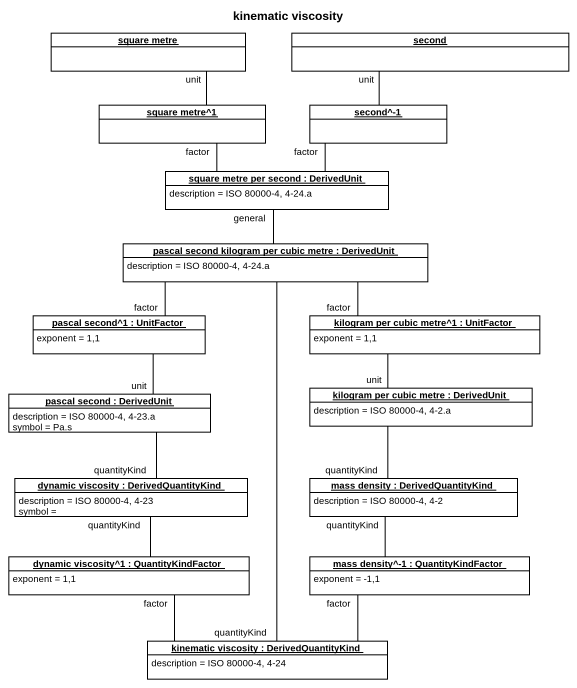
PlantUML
@startuml
title kinematic viscosity
hide circle
hide empty members
object "square metre" as square_metre #FFFFFF
object second #FFFFFF
object "square metre^1" as square_metre_1 #FFFFFF
object "second^-1" as second_1 #FFFFFF
object "square metre per second : DerivedUnit" as square_metre_per_second #FFFFFF {
  description = ISO 80000-4, 4-24.a
}
object "pascal second kilogram per cubic metre : DerivedUnit" as pascal_second_kilogram_per #FFFFFF {
  description = ISO 80000-4, 4-24.a
}
object "pascal second^1 : UnitFactor" as pascal_second_1 #FFFFFF {
  exponent = 1,1
}
object "kilogram per cubic metre^1 : UnitFactor" as kilogram_per_cubic_metre_1 #FFFFFF {
  exponent = 1,1
}
object "pascal second : DerivedUnit" as pascal_second #FFFFFF {
  description = ISO 80000-4, 4-23.a
  symbol = Pa.s
}
object "kilogram per cubic metre : DerivedUnit" as kilogram_per_cubic_metre #FFFFFF {
  description = ISO 80000-4, 4-2.a
}
object "dynamic viscosity : DerivedQuantityKind" as dynamic_viscosity #FFFFFF {
  description = ISO 80000-4, 4-23
  symbol =
}
object "mass density : DerivedQuantityKind" as mass_density #FFFFFF {
  description = ISO 80000-4, 4-2
}
object "dynamic viscosity^1 : QuantityKindFactor" as dynamic_viscosity_1 #FFFFFF {
  exponent = 1,1
}
object "mass density^-1 : QuantityKindFactor" as mass_density_1 #FFFFFF {
  exponent = -1,1
}
object "kinematic viscosity : DerivedQuantityKind" as kinematic_viscosity #FFFFFF {
  description = ISO 80000-4, 4-24
}
square_metre -- square_metre_1 : unit
second -- second_1 : unit
square_metre_1 -- square_metre_per_second : factor
second_1 -- square_metre_per_second : factor
square_metre_per_second -- pascal_second_kilogram_per : general
pascal_second_kilogram_per -- kinematic_viscosity : quantityKind
pascal_second_1 -right- pascal_second_kilogram_per : factor
kilogram_per_cubic_metre_1 -left- pascal_second_kilogram_per : factor
pascal_second -up- pascal_second_1 : unit
pascal_second -- dynamic_viscosity : quantityKind
kilogram_per_cubic_metre -up- kilogram_per_cubic_metre_1 : unit
kilogram_per_cubic_metre -- mass_density : quantityKind
dynamic_viscosity -- dynamic_viscosity_1 : quantityKind
mass_density -- mass_density_1 : quantityKind
dynamic_viscosity_1 -- kinematic_viscosity : factor
mass_density_1 -left- kinematic_viscosity : factor
@enduml
